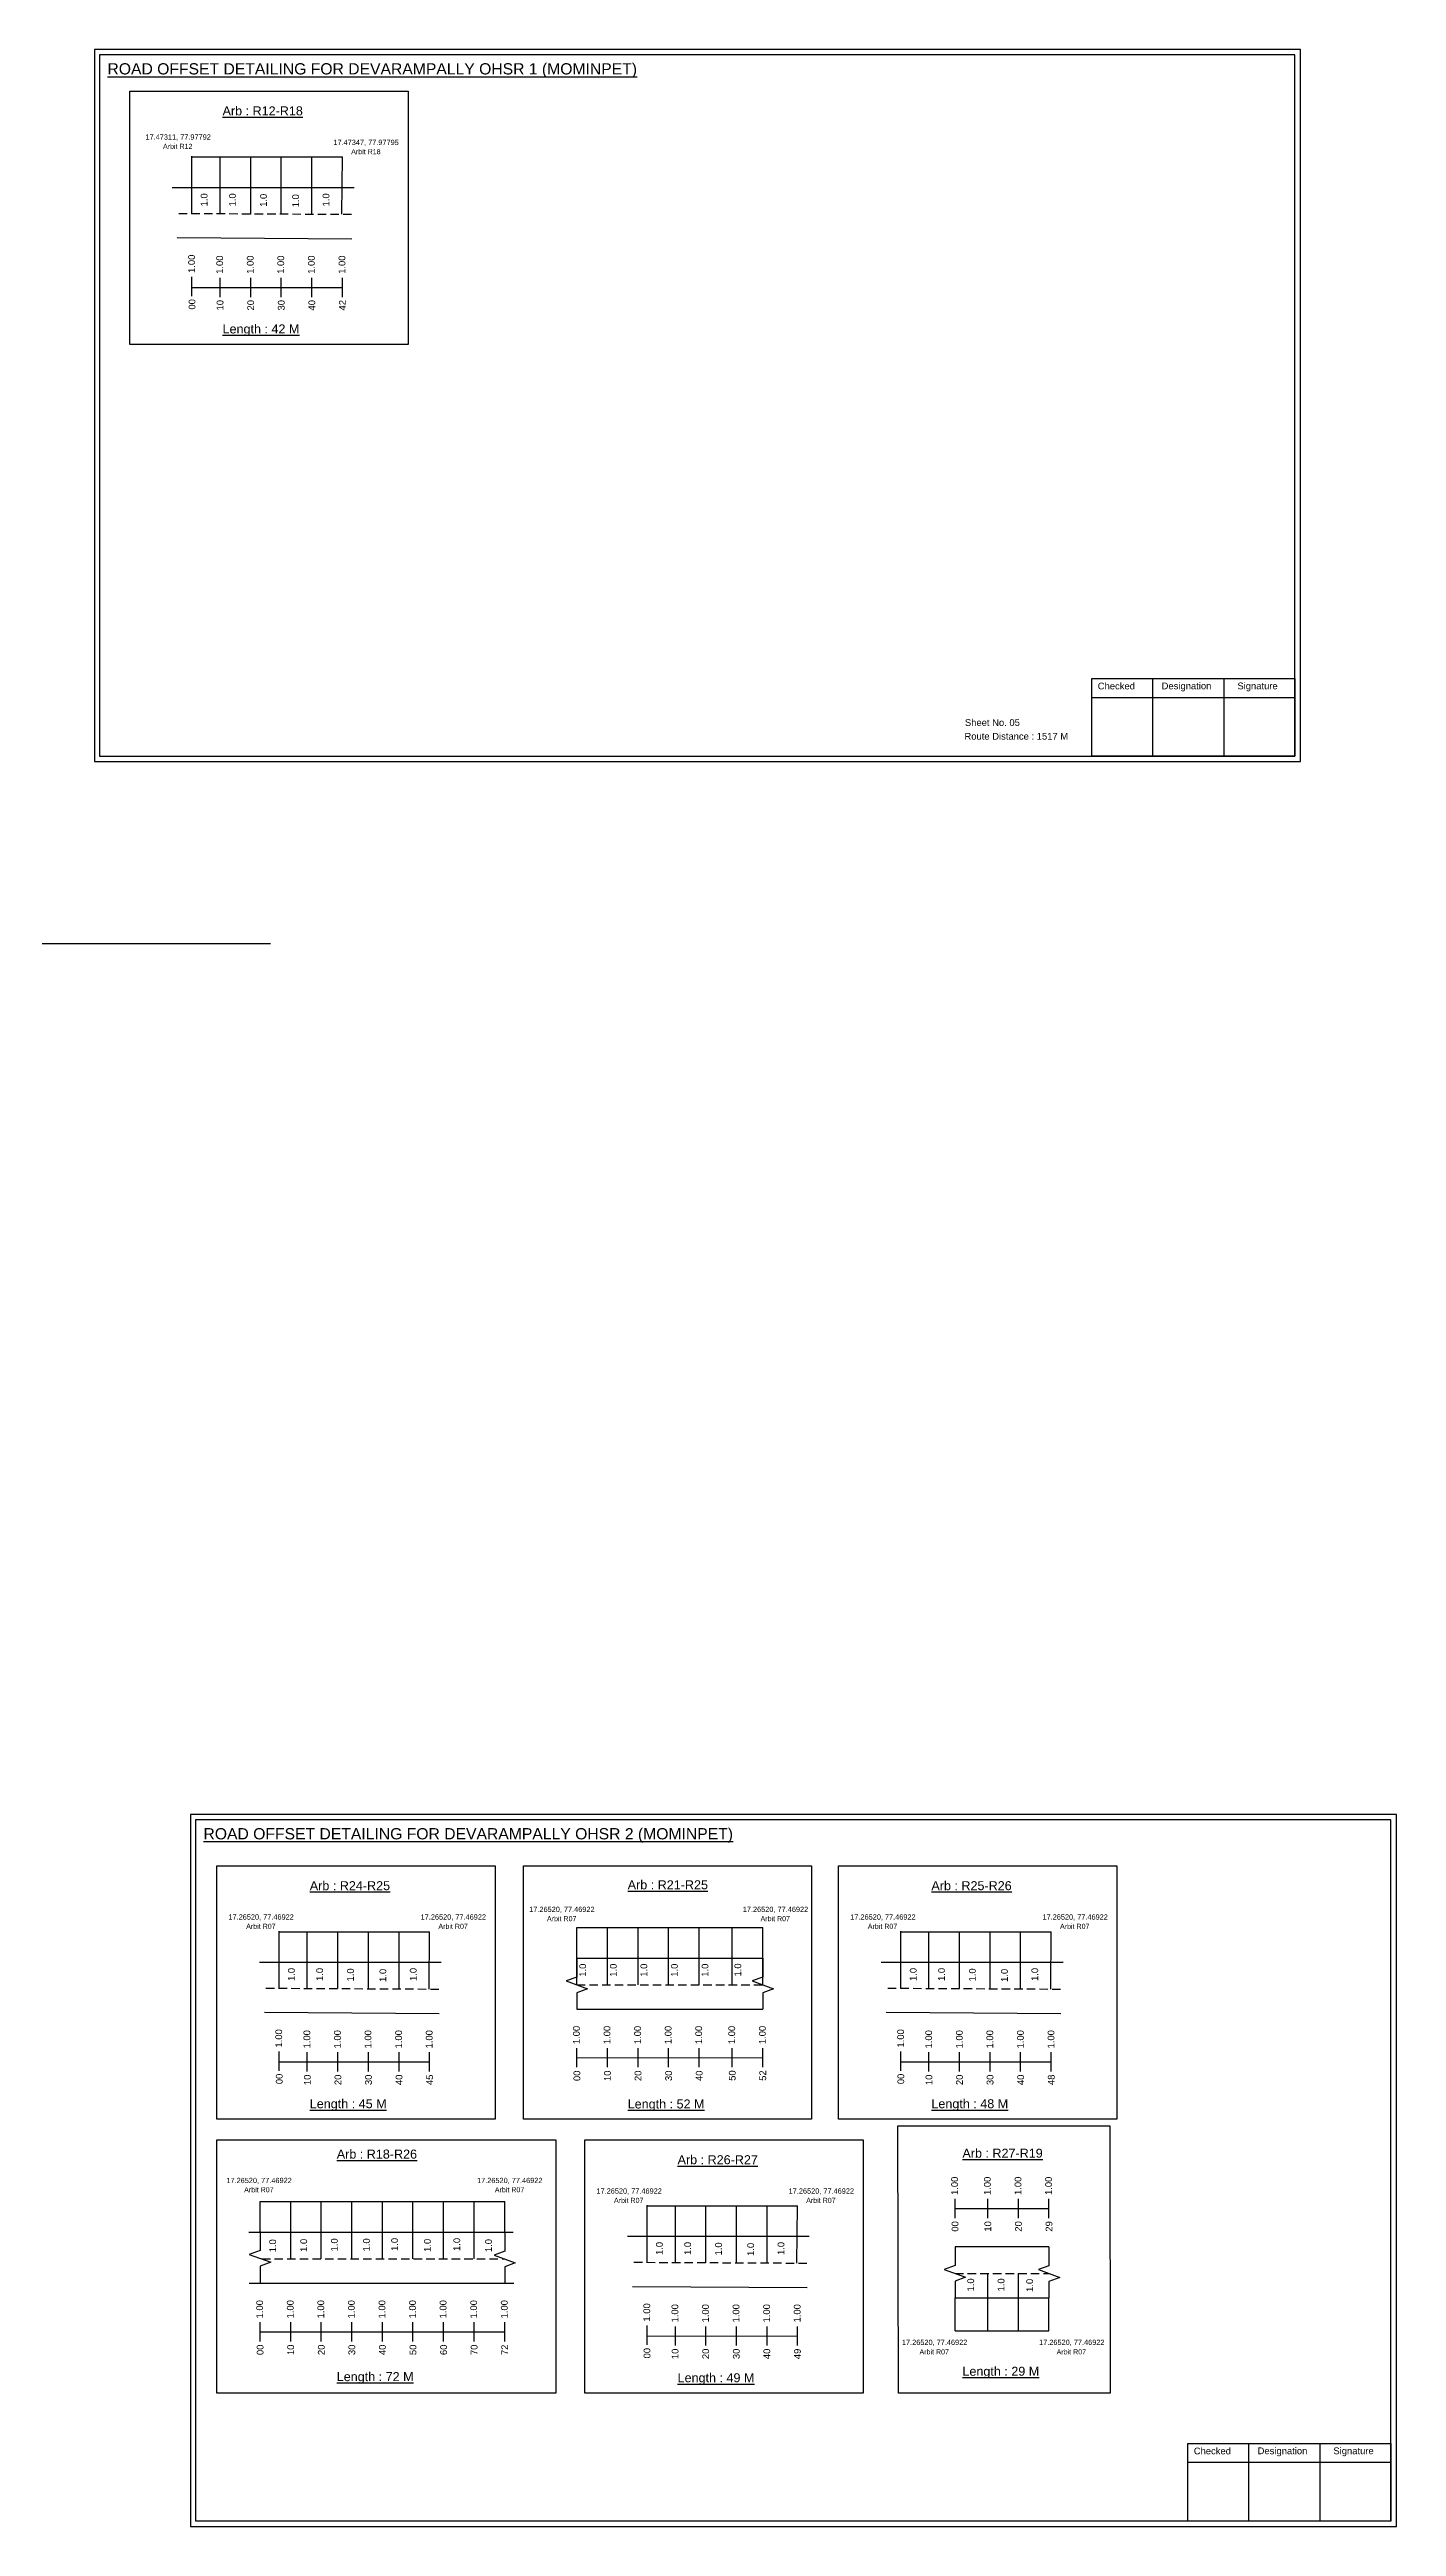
# Model space of a CAD drawing. Header units: inches. Extents: x 264 to 4896, y 229 to 3306.
# Drawn here: x 3667 to 4266, y 229 to 1331 of the extents above; entities that cross this region are included whole.
import ezdxf

# ---------------------------------------------------------------- set-up
doc = ezdxf.new("R2010")
doc.units = ezdxf.units.IN
doc.header["$MEASUREMENT"] = 0
doc.linetypes.add('DASHED2', pattern=[0.375, 0.25, -0.125])
doc.layers.add('PDF_Geometry', color=7, linetype='Continuous')
doc.layers.add('PDF_Text', color=5, linetype='Continuous')
doc.styles.add('PDF Arial', font='arial.ttf')
doc.styles.get("Standard").update_dxf_attribs({"font": 'arial.ttf'})

msp = doc.modelspace()

# ---------------------------------------------------------------- linework, layer by layer
for p, q in [((3730.2, 1257.5), (3730.2, 1283.1)), ((3742.7, 1257.5), (3742.7, 1282.8)), ((3756.3, 1257.4), (3756.3, 1282.8)), ((3769.9, 1257.5), (3769.9, 1282.8)), ((3783.5, 1257.2), (3783.5, 1282.8)), ((3796.9, 1257.3), (3797.1, 1282.8)), ((3802.4, 1269.1), (3721.4, 1269.1)), ((3723.6, 1246.9), (3801.3, 1246.4)), ((264, 932.9), (3765.1, 932.9)), ((3769, 468.1), (3769, 493.6)), ((3781.5, 468), (3781.5, 493.3)), ((3795.1, 468), (3795.1, 493.3)), ((3808.7, 468.1), (3808.7, 493.3)), ((3822.3, 467.8), (3822.3, 493.3)), ((3835.7, 467.8), (3835.9, 493.3)), ((3901.4, 469.7), (3901.4, 495.2)), ((3915, 469.7), (3915, 495.2)), ((3928.6, 469.7), (3928.6, 495.2)), ((3942.2, 469.7), (3942.2, 495.2)), ((3955.8, 469.7), (3955.8, 495.2)), ((3970.5, 469.7), (3970.5, 495.2)), ((3984.1, 469.7), (3984.1, 495.2)), ((4045.5, 468.1), (4045.5, 493.6)), ((4058, 468), (4058, 493.3)), ((4071.6, 468), (4071.6, 493.3)), ((4085.2, 468.1), (4085.2, 493.3)), ((4098.8, 467.8), (4098.8, 493.3)), ((4112.2, 467.8), (4112.4, 493.3)), ((3841.1, 479.7), (3760.2, 479.7)), ((3901.4, 481.6), (3984.1, 481.6)), ((4117.7, 479.7), (4036.7, 479.7)), ((3762.4, 457.5), (3840.1, 457)), ((3901.4, 458.9), (3984.1, 458.9)), ((4039, 457.5), (4116.7, 457)), ((3760.5, 359.6), (3760.5, 373.3)), ((3774.1, 347.8), (3774.1, 373.3)), ((3787.7, 347.8), (3787.7, 373.3)), ((3801.3, 347.8), (3801.3, 373.3)), ((3814.9, 347.8), (3814.9, 373.3)), ((3828.5, 347.8), (3828.5, 373.3)), ((3842.1, 347.8), (3842.1, 373.3)), ((3855.7, 347.8), (3855.7, 373.3)), ((3869.3, 359.6), (3869.3, 373.3)), ((3932.6, 346.2), (3932.6, 371.7)), ((3945.2, 346.1), (3945.2, 371.4)), ((3958.8, 346.1), (3958.8, 371.4)), ((3972.4, 346.1), (3972.4, 371.4)), ((3986, 345.9), (3986, 371.4)), ((3999.3, 345.9), (3999.6, 371.4)), ((3755.5, 359.6), (3873.1, 359.7)), ((4004.8, 357.7), (3923.9, 357.7)), ((4111.4, 353.2), (4069.6, 353.2)), ((3755.6, 337), (3873.4, 337)), ((3926.1, 335.5), (4003.8, 335.1)), ((4084.2, 315.8), (4084.2, 341.3)), ((4097.8, 315.8), (4097.8, 341.3)), ((4069.6, 330.5), (4095.1, 330.5)), ((4069.6, 315.8), (4069.6, 330.5)), ((4095.1, 330.5), (4111.4, 330.5)), ((4111.4, 315.8), (4111.4, 330.5))]:
    msp.add_line(p, q)
at = {"color": 5}
for p, q in [((3730.2, 1282.8), (3797.1, 1282.8)), ((3769, 493.3), (3835.9, 493.3)), ((3901.4, 495.2), (3984.1, 495.2)), ((4045.5, 493.3), (4112.4, 493.3)), ((3760.5, 373.3), (3869.3, 373.3)), ((3932.6, 371.4), (3999.6, 371.4)), ((4069.6, 315.8), (4111.4, 315.8))]:
    msp.add_line(p, q, dxfattribs=at)
at = {"linetype": 'DASHED2', "ltscale": 15}
for p, q in [((3724.3, 1257.7), (3802.6, 1257.3)), ((3763.1, 468.2), (3841.4, 467.8)), ((3901.4, 469.7), (3984.1, 469.7)), ((4039.7, 468.2), (4117.9, 467.8)), ((3761.3, 347.8), (3869.3, 347.8)), ((3926.8, 346.3), (4005.1, 345.9)), ((4069.6, 341.3), (4111.4, 341.3))]:
    msp.add_line(p, q, dxfattribs=at)
at = {"color": 217, "true_color": 0x93278f}
for p, q in [((3730.2, 1220.9), (3730.2, 1229.5)), ((3730.2, 1224.8), (3797.1, 1224.8)), ((3742.7, 1220.5), (3742.7, 1229.1)), ((3756.3, 1220.5), (3756.3, 1229.1)), ((3769.9, 1220.5), (3769.9, 1229.1)), ((3783.5, 1220.5), (3783.5, 1229.1)), ((3797.1, 1220.5), (3797.1, 1229.1)), ((3901.4, 433), (3901.4, 441.5)), ((3915, 433), (3915, 441.5)), ((3928.6, 433), (3928.6, 441.5)), ((3942.2, 433), (3942.2, 441.5)), ((3955.8, 433), (3955.8, 441.5)), ((3970.5, 433), (3970.5, 441.5)), ((3984.1, 433), (3984.1, 441.5)), ((3769, 431.5), (3769, 440)), ((3769, 435.4), (3835.9, 435.4)), ((3781.5, 431.1), (3781.5, 439.7)), ((3795.1, 431.1), (3795.1, 439.7)), ((3808.7, 431.1), (3808.7, 439.7)), ((3822.3, 431.1), (3822.3, 439.7)), ((3835.9, 431.1), (3835.9, 439.7)), ((3901.4, 437.2), (3984.1, 437.3)), ((4045.5, 431.5), (4045.5, 440)), ((4045.5, 435.4), (4112.4, 435.4)), ((4058, 431.1), (4058, 439.7)), ((4071.6, 431.1), (4071.6, 439.7)), ((4085.2, 431.1), (4085.2, 439.7)), ((4098.8, 431.1), (4098.8, 439.7)), ((4112.4, 431.1), (4112.4, 439.7)), ((4069.6, 365.9), (4069.6, 374.5)), ((4069.6, 370.2), (4111.4, 370.2)), ((4084.2, 365.9), (4084.2, 374.5)), ((4097.8, 365.9), (4097.8, 374.5)), ((4111.4, 365.9), (4111.4, 374.5)), ((3760.5, 311.1), (3760.5, 319.6)), ((3774.1, 311.1), (3774.1, 319.6)), ((3787.7, 311.1), (3787.7, 319.6)), ((3801.3, 311.1), (3801.3, 319.6)), ((3814.9, 311.1), (3814.9, 319.6)), ((3828.5, 311.1), (3828.5, 319.6)), ((3842.1, 311.1), (3842.1, 319.6)), ((3855.7, 311.1), (3855.7, 319.6)), ((3869.3, 311.1), (3869.3, 319.6)), ((3760.5, 315.3), (3869.3, 315.3)), ((3932.6, 309.6), (3932.6, 318.1)), ((3932.6, 313.4), (3999.6, 313.5)), ((3945.2, 309.2), (3945.2, 317.7)), ((3958.8, 309.2), (3958.8, 317.7)), ((3972.4, 309.2), (3972.4, 317.7)), ((3986, 309.2), (3986, 317.7)), ((3999.6, 309.2), (3999.6, 317.7))]:
    msp.add_line(p, q, dxfattribs=at)
for points in [[(3702.5, 1312.1), (3826.3, 1312.1), (3826.3, 1199.4), (3702.5, 1199.4)], [(3741.3, 522.7), (3865.1, 522.7), (3865.1, 410), (3741.3, 410)], [(3877.6, 522.7), (4005.7, 522.7), (4005.7, 410), (3877.6, 410)], [(4017.8, 522.7), (4141.6, 522.7), (4141.6, 410), (4017.8, 410)], [(3741.3, 400.8), (3892.1, 400.8), (3892.1, 288.1), (3741.3, 288.1)], [(3904.9, 400.8), (4028.7, 400.8), (4028.7, 288.1), (3904.9, 288.1)], [(4044.1, 406.9), (4138.4, 406.9), (4138.6, 288.1), (4044.4, 288.1)]]:
    msp.add_lwpolyline(points, close=True)
at = {"linetype": 'Continuous'}
for points in [[(3901.4, 481.6), (3901.4, 473.1), (3896.7, 471.4), (3906.2, 467.9), (3901.4, 466.2), (3901.4, 458.9)], [(3984.1, 481.6), (3984.1, 473.1), (3979.3, 471.4), (3988.8, 467.9), (3984.1, 466.2), (3984.1, 458.9)], [(3760.5, 359.9), (3760.5, 351.5), (3755.7, 349.8), (3765.2, 346.3), (3760.5, 344.6), (3760.5, 337.2)], [(3869.3, 359.6), (3869.3, 351.2), (3864.6, 349.5), (3874, 346), (3869.3, 344.3), (3869.3, 337)], [(4069.6, 353.2), (4069.6, 344.8), (4064.8, 343), (4074.3, 339.6), (4069.6, 337.9), (4069.6, 330.5)], [(4111.4, 353.1), (4111.4, 344.7), (4106.7, 343), (4116.2, 339.5), (4111.4, 337.8), (4111.4, 330.4)]]:
    msp.add_lwpolyline(points, dxfattribs=at)
at = {"layer": 'PDF_Geometry'}
for points in [[(3686.8, 1330.6), (3686.8, 1013.9), (4223.3, 1013.9), (4223.3, 1330.6)], [(3689.1, 1328.3), (3689.1, 1016.3), (4220.8, 1016.3), (4220.8, 1328.3)], [(3729.5, 545.5), (3729.5, 228.8), (4266, 228.8), (4266, 545.5)], [(3731.8, 543.1), (3731.8, 231.2), (4263.5, 231.2), (4263.5, 543.1)]]:
    msp.add_lwpolyline(points, close=True, dxfattribs=at)
at = {"layer": 'PDF_Geometry', "color": 242, "true_color": 0xcc1f26}
for points in [[(4220.8, 1016.2), (4130.5, 1016.2), (4130.5, 1050.8), (4220.8, 1050.8)], [(4263.5, 231.1), (4173.2, 231.1), (4173.2, 265.7), (4263.5, 265.7)]]:
    msp.add_lwpolyline(points, close=True, dxfattribs=at)
for points in [[(4157.5, 1050.8), (4157.5, 1016.2)], [(4189.2, 1050.8), (4189.2, 1016.2)], [(4130.5, 1042.4), (4220.8, 1042.4)], [(4200.2, 265.7), (4200.2, 231.1)], [(4231.9, 265.7), (4231.9, 231.1)], [(4173.2, 257.3), (4263.5, 257.3)]]:
    msp.add_lwpolyline(points, dxfattribs=at)

# ---------------------------------------------------------------- texts
at = {"color": 242, "true_color": 0xcd2027}
for s, height, p in [('%%UROAD OFFSET DETAILING FOR DEVARAMPALLY OHSR 1 (MOMINPET)', 5, (3692.6, 1319.5)), ('%%UArb : R12-R18', 4, (3743.8, 1301.3)), ('%%ULength : 42 M', 4, (3743.8, 1204.3)), ('%%UROAD OFFSET DETAILING FOR DEVARAMPALLY OHSR 2 (MOMINPET)', 5, (3735.3, 534.4)), ('%%UArb : R24-R25', 4, (3782.6, 511.8)), ('%%UArb : R21-R25', 4, (3924, 512.2)), ('%%UArb : R25-R26', 4, (4059.1, 511.8)), ('%%ULength : 45 M', 4, (3782.6, 414.8)), ('%%ULength : 52 M', 4, (3924, 414.7)), ('%%ULength : 48 M', 4, (4059.1, 414.8)), ('%%UArb : R27-R19', 4, (4072.9, 392.8)), ('%%UArb : R18-R26', 4, (3794.6, 392.4)), ('%%UArb : R26-R27', 4, (3946.2, 389.9)), ('%%ULength : 72 M', 4, (3794.6, 293.4)), ('%%ULength : 29 M', 4, (4072.9, 295.8)), ('%%ULength : 49 M', 4, (3946.2, 292.9))]:
    msp.add_text(s, height=height, dxfattribs=at).set_placement(p)
at = {"color": 5}
for s, height, p in [('17.47311, 77.97792', 2.34, (3709.5, 1290.5)), ('17.47347, 77.97795', 2.34, (3793.1, 1288.1)), ('Arbit R12', 2.25, (3717.3, 1286.4)), ('Arbit R18', 2.25, (3801, 1284)), ('17.26520, 77.46922', 2.34, (3746.4, 498.7)), ('Arbit R07', 2.25, (3754.3, 494.6)), ('17.26520, 77.46922', 2.34, (3831.9, 498.7)), ('Arbit R07', 2.25, (3839.8, 494.6)), ('17.26520, 77.46922', 2.34, (3880.2, 502.1)), ('Arbit R07', 2.25, (3888.1, 498)), ('17.26520, 77.46922', 2.34, (3975.2, 502.1)), ('Arbit R07', 2.25, (3983.1, 498)), ('17.26520, 77.46922', 2.34, (4023, 498.7)), ('Arbit R07', 2.25, (4030.8, 494.6)), ('17.26520, 77.46922', 2.34, (4108.5, 498.7)), ('Arbit R07', 2.25, (4116.3, 494.6)), ('17.26520, 77.46922', 2.34, (3745.5, 381.5)), ('Arbit R07', 2.25, (3753.4, 377.4)), ('17.26520, 77.46922', 2.34, (3857, 381.5)), ('Arbit R07', 2.25, (3864.9, 377.4)), ('17.26520, 77.46922', 2.34, (3910.1, 376.8)), ('Arbit R07', 2.25, (3917.9, 372.7)), ('17.26520, 77.46922', 2.34, (3995.6, 376.8)), ('Arbit R07', 2.25, (4003.4, 372.7)), ('17.26520, 77.46922', 2.34, (4046, 309.5)), ('17.26520, 77.46922', 2.34, (4107, 309.5)), ('Arbit R07', 2.25, (4053.8, 305.3)), ('Arbit R07', 2.25, (4114.8, 305.3))]:
    msp.add_text(s, height=height, dxfattribs=at).set_placement(p)
for p in [(3737.1, 1260.8), (3749.7, 1260.8), (3763.5, 1260.6), (3777.8, 1260.4), (3791.3, 1260.8), (3775.9, 471.4), (3788.5, 471.4), (3802.2, 471.2), (3816.6, 471), (3830.1, 471.4), (3905.5, 473.3), (3919.1, 473.3), (3932.7, 473.3), (3946.3, 473.3), (3959.9, 473.3), (3974.5, 473.4), (4052.5, 471.4), (4065.1, 471.4), (4078.8, 471.2), (4093.1, 471), (4106.6, 471.4), (3767.6, 350.7), (3781.4, 350.9), (3795, 351.1), (3809.3, 351.1), (3821.8, 351.3), (3836.4, 350.9), (3849.5, 351.3), (3863.6, 350.8), (3939.6, 349.5), (3952.2, 349.5), (3965.9, 349.3), (3980.2, 349.1), (3993.7, 349.5), (4078.1, 333.3), (4091.6, 333.3), (4104.3, 333.1)]:
    msp.add_text('1.0', height=3, rotation=90).set_placement(p)
at = {"color": 217, "true_color": 0x93278f}
for s, p in [('1.00', (3731.5, 1231.2)), ('1.00', (3744, 1230.8)), ('1.00', (3757.6, 1230.8)), ('1.00', (3771.2, 1230.8)), ('1.00', (3784.8, 1230.8)), ('1.00', (3798.4, 1230.8)), ('00', (3731.7, 1214.9)), ('10', (3744.2, 1214.5)), ('20', (3757.8, 1214.5)), ('30', (3771.4, 1214.5)), ('40', (3785, 1214.5)), ('42', (3798.6, 1214.5)), ('1.00', (3770.3, 441.8)), ('1.00', (3782.8, 441.4)), ('1.00', (3796.4, 441.4)), ('1.00', (3810, 441.4)), ('1.00', (3823.6, 441.4)), ('1.00', (3837.2, 441.4)), ('1.00', (3902.7, 443.3)), ('1.00', (3916.3, 443.3)), ('1.00', (3929.9, 443.3)), ('1.00', (3943.5, 443.3)), ('1.00', (3957.1, 443.3)), ('1.00', (3971.8, 443.3)), ('1.00', (3985.4, 443.3)), ('1.00', (4046.9, 441.8)), ('1.00', (4059.4, 441.4)), ('1.00', (4073, 441.4)), ('1.00', (4086.6, 441.4)), ('1.00', (4100.2, 441.4)), ('1.00', (4113.8, 441.4)), ('00', (3770.5, 425.5)), ('00', (3902.9, 426.9)), ('10', (3916.5, 426.9)), ('20', (3930.1, 426.9)), ('30', (3943.7, 426.9)), ('40', (3957.3, 426.9)), ('50', (3972, 427)), ('52', (3985.6, 427)), ('00', (4047, 425.5)), ('10', (3783, 425.1)), ('20', (3796.6, 425.1)), ('30', (3810.2, 425.1)), ('40', (3823.8, 425.1)), ('45', (3837.4, 425.1)), ('10', (4059.5, 425.1)), ('20', (4073.1, 425.1)), ('30', (4086.7, 425.1)), ('40', (4100.3, 425.1)), ('48', (4113.9, 425.1)), ('1.00', (4070.9, 376.2)), ('1.00', (4085.5, 376.2)), ('1.00', (4099.1, 376.2)), ('1.00', (4112.7, 376.2)), ('00', (4071.1, 359.9)), ('10', (4085.7, 359.9)), ('20', (4099.3, 359.9)), ('29', (4112.9, 359.9)), ('1.00', (3761.8, 321.3)), ('1.00', (3775.4, 321.3)), ('1.00', (3789, 321.3)), ('1.00', (3802.6, 321.3)), ('1.00', (3816.2, 321.3)), ('1.00', (3829.8, 321.3)), ('1.00', (3843.4, 321.3)), ('1.00', (3857, 321.3)), ('1.00', (3870.6, 321.3)), ('1.00', (3934, 319.9)), ('1.00', (3946.5, 319.5)), ('1.00', (3960.1, 319.5)), ('1.00', (3973.7, 319.5)), ('1.00', (3987.3, 319.5)), ('1.00', (4000.9, 319.5)), ('00', (3762, 305)), ('10', (3775.6, 305)), ('20', (3789.2, 305)), ('30', (3802.8, 305)), ('40', (3816.4, 305)), ('50', (3830, 305)), ('60', (3843.6, 305)), ('70', (3857.2, 305)), ('72', (3870.8, 305)), ('00', (3934.1, 303.5)), ('10', (3946.6, 303.2)), ('20', (3960.2, 303.2)), ('30', (3973.8, 303.2)), ('40', (3987.4, 303.2)), ('49', (4001, 303.2))]:
    msp.add_text(s, height=3, rotation=90, dxfattribs=at).set_placement(p)
for s, p in [('Sheet No. 05', (4074, 1029.7)), ('Route Distance : 1517 M', (4073.8, 1023.6))]:
    msp.add_text(s, height=3).set_placement(p)
at = {"layer": 'PDF_Text', "color": 7, "attachment_point": 7, "style": 'PDF Arial'}
for s, insert, char_height in [('Checked', (4133.1, 1045.9), 3), ('Designation', (4161.5, 1045.1), 3.001), ('Signature', (4195.2, 1045.1), 3), ('Checked', (4175.8, 260.8), 3), ('Designation', (4204.2, 260), 3.001), ('Signature', (4237.9, 260), 3)]:
    msp.add_mtext(s, dxfattribs=dict(at, insert=insert, char_height=char_height))

doc.saveas('drawing.dxf')
